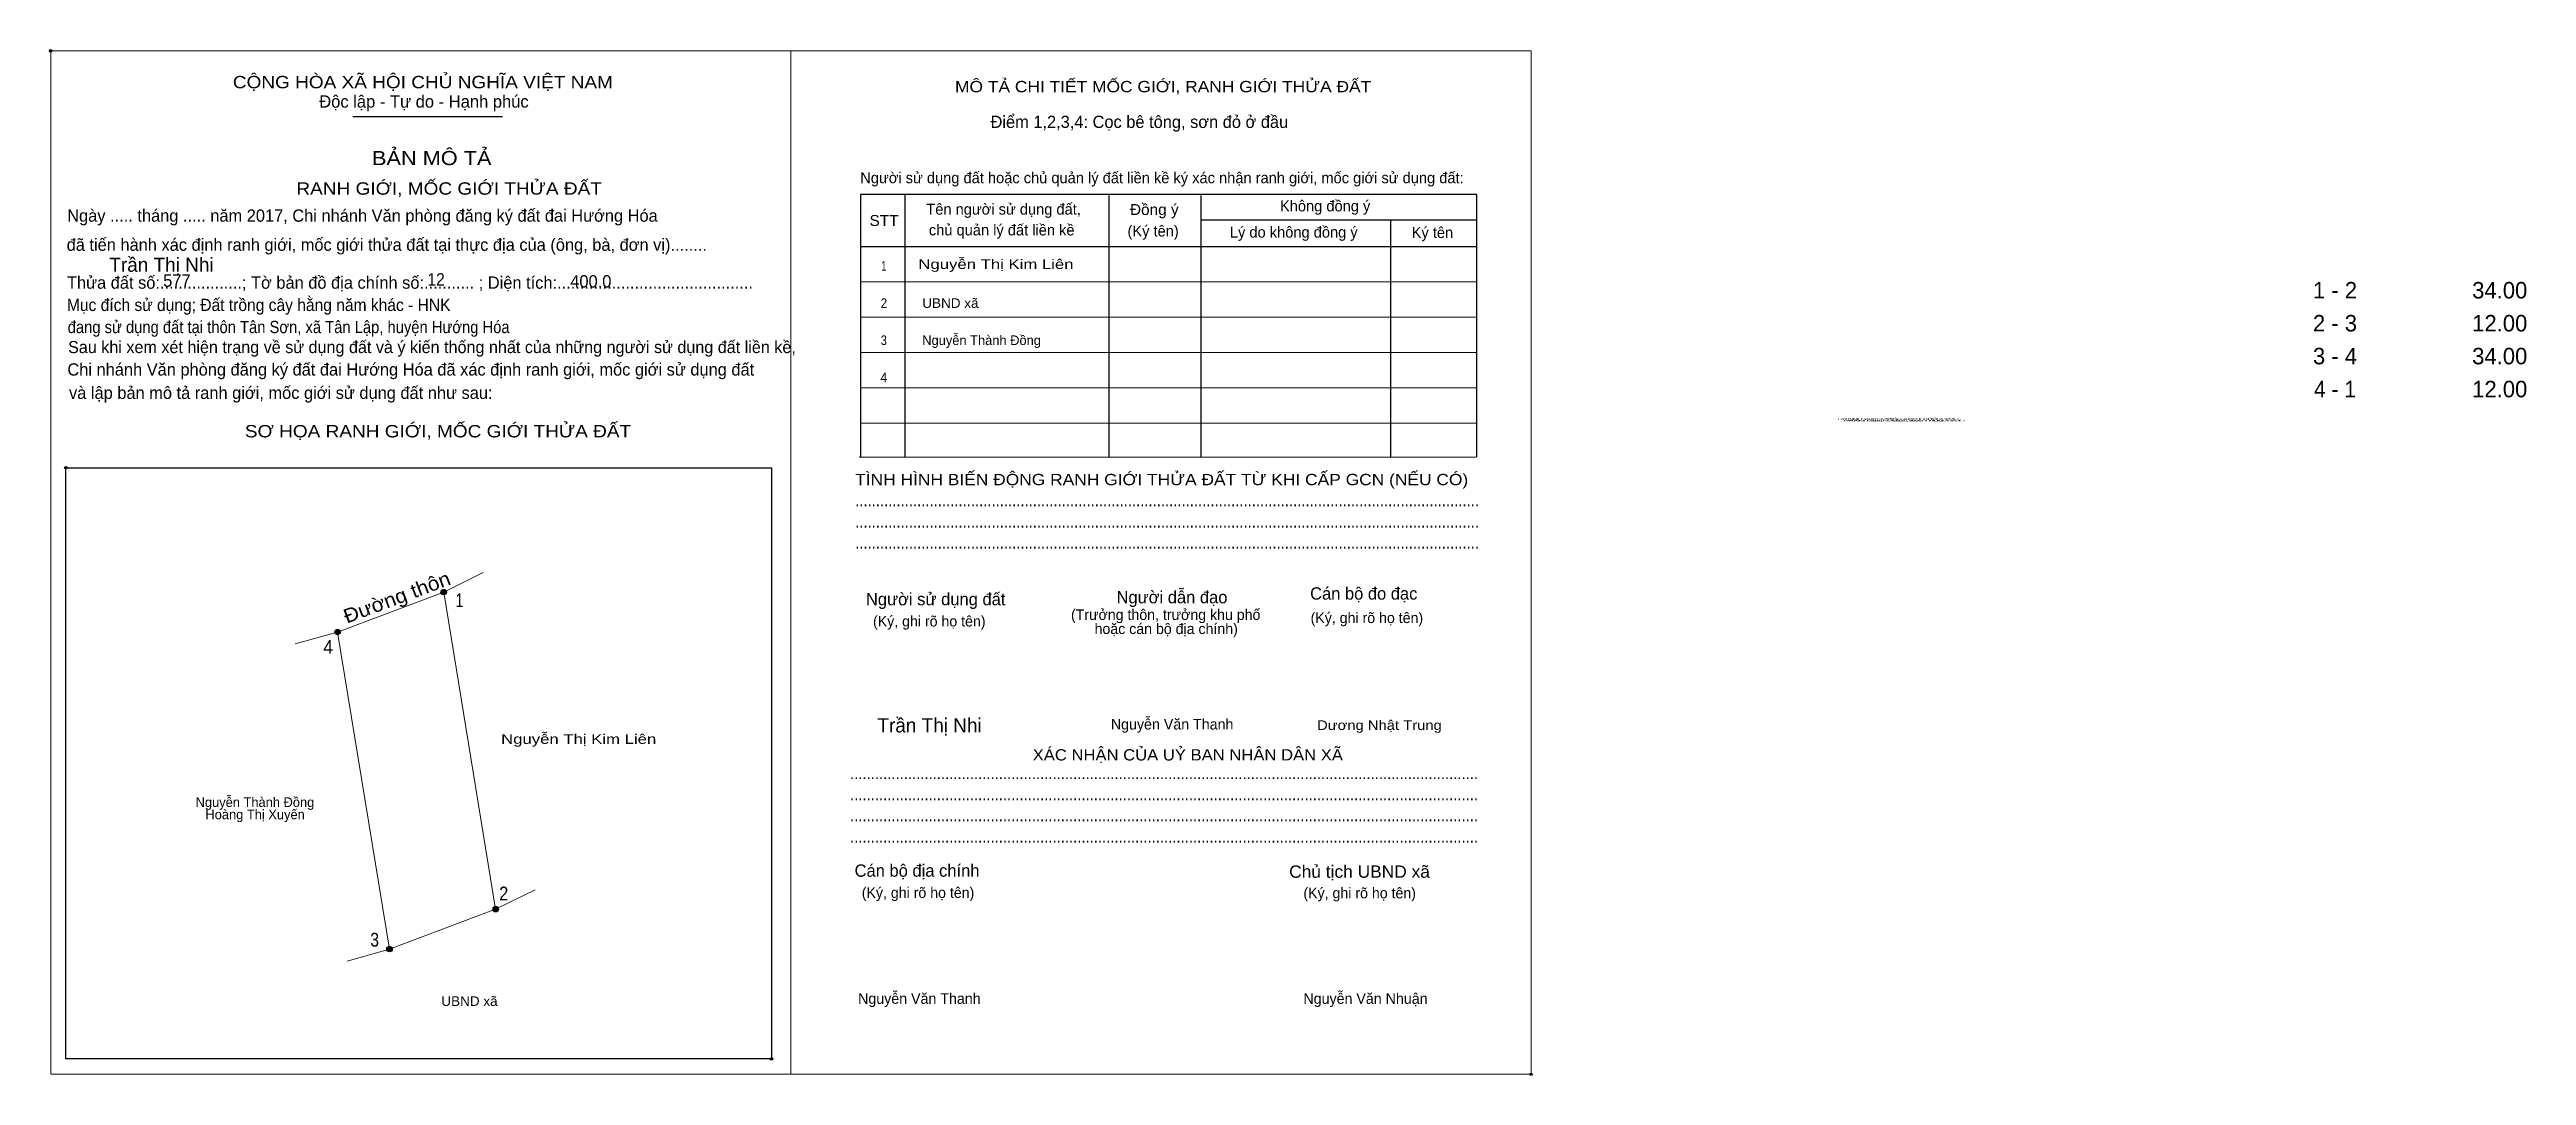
# Model space of a CAD drawing. Header units: metres. Extents: x 548105 to 548367, y 1837705 to 1837813.
import ezdxf
from ezdxf.enums import TextEntityAlignment as Align

# ---------------------------------------------------------------- set-up
doc = ezdxf.new("R2010")
doc.units = ezdxf.units.M
doc.header["$LTSCALE"] = 0.52
doc.header["$PDMODE"] = 32
doc.header["$PDSIZE"] = 0.26
for name, color, linetype, lineweight in [('1', 7, 'Continuous', 25), ('10', 7, 'Continuous', 13), ('11', 7, 'Continuous', 25), ('2', 7, 'Continuous', 13), ('27', 7, 'Continuous', 13)]:
    doc.layers.add(name, color=color, linetype=linetype, lineweight=lineweight)
for name, color, linetype in [('15', 7, 'Continuous'), ('36', 7, 'Continuous'), ('52', 7, 'Continuous'), ('6', 7, 'Continuous'), ('60', 7, 'Continuous'), ('9', 7, 'Continuous')]:
    doc.layers.add(name, color=color, linetype=linetype)

msp = doc.modelspace()

# ---------------------------------------------------------------- hatches: boundary and pattern name
at = {"layer": '11'}
for points in [[(548147.1906, 1837755.74, 1), (548146.6094, 1837755.74, 1)], [(548135.9606, 1837751.51, 1), (548135.3794, 1837751.51, 1)], [(548152.6806, 1837722.19, 1), (548152.0994, 1837722.19, 1)], [(548141.4506, 1837717.96, 1), (548140.8694, 1837717.96, 1)], [(548141.4506, 1837717.96, 1), (548140.8694, 1837717.96, 1)]]:
    msp.add_hatch(color=256, dxfattribs=at).paths.add_polyline_path(points)

# ---------------------------------------------------------------- linework, layer by layer
at = {"layer": '1'}
for p, q in [((548137.29, 1837806.08), (548153.12, 1837806.08)), ((548195.66, 1837797.82), (548195.66, 1837770.01)), ((548217.26, 1837797.71), (548217.26, 1837770.01)), ((548227, 1837797.71), (548227, 1837770.01)), ((548227, 1837795.13), (548256.2, 1837795.13)), ((548247.06, 1837795.13), (548247.06, 1837770.01)), ((548190.97, 1837792.29), (548256.2, 1837792.29))]:
    msp.add_line(p, q, dxfattribs=at)
at = {"layer": '1', "lineweight": 13}
for p, q in [((548190.97, 1837788.56), (548256.2, 1837788.56)), ((548190.97, 1837784.82), (548256.2, 1837784.82)), ((548190.97, 1837781.09), (548256.2, 1837781.09)), ((548190.97, 1837777.35), (548256.2, 1837777.35)), ((548190.97, 1837773.62), (548256.2, 1837773.62)), ((548190.86, 1837770.01), (548256.09, 1837770.01))]:
    msp.add_line(p, q, dxfattribs=at)
at = {"layer": '1'}
msp.add_lwpolyline([(548256.2, 1837770.01), (548256.2, 1837797.82), (548190.97, 1837797.82), (548190.97, 1837770.01)], dxfattribs=at)
msp.add_lwpolyline([(548106.94, 1837768.9), (548181.57, 1837768.9), (548181.57, 1837706.34), (548106.94, 1837706.34)], close=True, dxfattribs=at)
for p in [(548105.33, 1837813.02), (548105.33, 1837813.01), (548106.93, 1837768.91), (548106.94, 1837768.9), (548181.57, 1837706.34), (548261.92, 1837704.72)]:
    msp.add_point(p, dxfattribs=at)
at = {"layer": '10'}
msp.add_lwpolyline([(548141.16, 1837717.96), (548135.67, 1837751.51), (548146.9, 1837755.74), (548152.39, 1837722.19)], close=True, dxfattribs=at)
at = {"layer": '11'}
for centre in [(548146.9, 1837755.74), (548135.67, 1837751.51), (548152.39, 1837722.19), (548141.16, 1837717.96), (548141.16, 1837717.96)]:
    msp.add_circle(centre, 0.2906, dxfattribs=at)
at = {"layer": '2'}
for points in [[(548105.33, 1837813.01), (548183.62, 1837813.01), (548183.62, 1837704.72), (548105.33, 1837704.72)], [(548183.62, 1837813.01), (548261.92, 1837813.01), (548261.92, 1837704.72), (548183.62, 1837704.72)], [(548183.63, 1837813.01), (548261.92, 1837813.01), (548261.92, 1837704.72), (548183.63, 1837704.72)]]:
    msp.add_lwpolyline(points, close=True, dxfattribs=at)
at = {"layer": '27'}
for p, q in [((548146.9, 1837755.74), (548151.07, 1837757.8)), ((548135.67, 1837751.51), (548131.19, 1837750.25)), ((548152.39, 1837722.19), (548156.56, 1837724.24)), ((548141.16, 1837717.96), (548136.68, 1837716.7))]:
    msp.add_line(p, q, dxfattribs=at)

# ---------------------------------------------------------------- texts
at = {"layer": '1'}
for s, height, width, p in [('CỘNG HÒA XÃ HỘI CHỦ NGHĨA VIỆT NAM', 1.307, 1.15, (548124.59, 1837809.05)), ('RANH GIỚI, MỐC GIỚI THỬA ĐẤT', 1.308, 1.15, (548131.31, 1837797.79)), ('STT', 1.158, 1.05, (548191.94, 1837794.48)), ('Đồng ý', 1.158, 1.05, (548219.49, 1837795.64)), ('Mục đích sử dụng; Đất trồng cây hằng năm khác - HNK', 1.297, 0.95, (548107.04, 1837785.48)), ('đang sử dụng đất tại thôn Tân Sơn, xã Tân Lập, huyện Hướng Hóa', 1.297, 0.9, (548107.12, 1837783.14)), ('SƠ HỌA RANH GIỚI, MỐC GIỚI THỬA ĐẤT', 1.308, 1.15, (548125.86, 1837772.11)), ('RANH GIỚI, MỐC GIỚI THỬA ĐẤT', 0.1636, 3.55, (548294.35, 1837773.97)), ('RANH GIỚI, MỐC GIỚI THỬA ĐẤT', 0.1636, 3.55, (548294.83, 1837773.97)), ('RANH GIỚI, MỐC GIỚI THỬA ĐẤT', 0.1636, 3.55, (548294.99, 1837773.79)), ('RANH GIỚI, MỐC GIỚI THỬA ĐẤT', 0.1636, 3.55, (548295.47, 1837773.79)), ('TÌNH HÌNH BIẾN ĐỘNG RANH GIỚI THỬA ĐẤT TỪ KHI CẤP GCN (NẾU CÓ)', 1.195, 1.15, (548190.42, 1837767.05)), ('.......................................................................................................................................................', 1.307, 0.9, (548190.42, 1837764.81)), ('.......................................................................................................................................................', 1.307, 0.9, (548190.42, 1837762.57)), ('.......................................................................................................................................................', 1.307, 0.9, (548190.42, 1837760.33)), ('Dương Nhật Trung', 1.017, 1.15, (548239.28, 1837741.15)), ('........................................................................................................................................................', 1.307, 0.9, (548189.88, 1837735.95)), ('........................................................................................................................................................', 1.307, 0.9, (548189.88, 1837733.71)), ('........................................................................................................................................................', 1.307, 0.9, (548189.88, 1837731.48)), ('........................................................................................................................................................', 1.307, 0.9, (548189.88, 1837729.24)), ('Chủ tịch UBND xã', 1.307, 1.05, (548236.33, 1837725.51))]:
    msp.add_text(s, height=height, dxfattribs=dict(at, width=width)).set_placement(p)
for s, height, p in [('Độc lập - Tự do - Hạnh phúc', 1.307, (548133.73, 1837807)), ('Điểm 1,2,3,4: Cọc bê tông, sơn đỏ ở đầu', 1.297, (548204.74, 1837804.85)), ('Người sử dụng đất hoặc chủ quản lý đất liền kề ký xác nhận ranh giới, mốc giới sử dụng đất:', 1.158, (548190.96, 1837799)), ('Không đồng ý', 1.158, (548235.36, 1837796.02)), ('Ngày ..... tháng ..... năm 2017, Chi nhánh Văn phòng đăng ký đất đai Hướng Hóa', 1.297, (548107.07, 1837794.93)), ('Tên người sử dụng đất,', 1.158, (548197.95, 1837795.68)), ('chủ quản lý đất liền kề', 1.158, (548198.22, 1837793.48)), ('(Ký tên)', 1.158, (548219.23, 1837793.37)), ('Lý do không đồng ý', 1.158, (548230.06, 1837793.25)), (' đã tiến hành xác định ranh giới, mốc giới thửa đất tại thực địa của (ông, bà, đơn vị)........', 1.297, (548106.53, 1837791.85)), ('Ký tên', 1.158, (548249.29, 1837793.21)), ('Thửa đất số:..................; Tờ bản đồ địa chính số:........... ; Diện tích:...........................................', 1.297, (548107.04, 1837787.84)), ('Sau khi xem xét hiện trạng về sử dụng đất và ý kiến thống nhất của những người sử dụng đất liền kề,', 1.277, (548107.16, 1837781.03)), ('Chi nhánh Văn phòng đăng ký đất đai Hướng Hóa đã xác định ranh giới, mốc giới sử dụng đất', 1.297, (548107.09, 1837778.65)), (' và lập bản mô tả ranh giới, mốc giới sử dụng đất như sau:', 1.297, (548106.78, 1837776.18)), ('Người sử dụng đất', 1.307, (548191.56, 1837754.34)), ('Người dẫn đạo', 1.306, (548218.07, 1837754.55)), ('Cán bộ đo đạc', 1.304, (548238.55, 1837754.94)), ('(Ký, ghi rõ họ tên)', 1.12, (548192.31, 1837752.1)), ('(Ký, ghi rõ họ tên)', 1.12, (548238.6, 1837752.46)), ('Nguyễn Văn Thanh', 1.125, (548217.47, 1837741.2)), ('Cán bộ địa chính', 1.307, (548190.36, 1837725.62)), ('(Ký, ghi rõ họ tên)', 1.12, (548191.12, 1837723.38)), ('(Ký, ghi rõ họ tên)', 1.12, (548237.84, 1837723.34)), ('Nguyễn Văn Thanh', 1.125, (548190.73, 1837712.17)), ('Nguyễn Văn Nhuận', 1.125, (548237.84, 1837712.17))]:
    msp.add_text(s, height=height, dxfattribs=at).set_placement(p)
for s, height, width, p in [('MÔ TẢ CHI TIẾT MỐC GIỚI, RANH GIỚI THỬA ĐẤT', 1.195, 1.15, (548223, 1837808.63)), ('BẢN MÔ TẢ', 1.494, 1.15, (548145.63, 1837800.92)), ('XÁC NHẬN CỦA UỶ BAN NHÂN DÂN XÃ', 1.195, 1.1, (548225.61, 1837737.92))]:
    msp.add_text(s, height=height, dxfattribs=dict(at, width=width)).set_placement(p, align=Align.CENTER)
for s, p in [('(Trưởng thôn, trưởng khu phố', (548223.27, 1837752.79)), ('hoặc cán bộ địa chính)', (548223.325, 1837751.3))]:
    msp.add_text(s, height=1.12, dxfattribs=at).set_placement(p, align=Align.CENTER)
at = {"layer": '10', "width": 1.1}
msp.add_text('Đường thôn', height=1.5, rotation=20.64, dxfattribs=at).set_placement((548136.65, 1837752.4))
at = {"layer": '15'}
for p in [(548117.04, 1837789.63), (548198.29, 1837740.89)]:
    msp.add_text('Trần Thị Nhi', height=1.5, dxfattribs=at).set_placement(p, align=Align.CENTER)
at = {"layer": '36'}
for s, width, p in [('Nguyễn Thị Kim Liên', 1.3, (548205.315, 1837789.93)), ('Nguyễn Thị Kim Liên', 1.3, (548161.175, 1837739.68)), ('UBND xã', 1.05, (548149.62, 1837711.95))]:
    msp.add_text(s, height=1.017, dxfattribs=dict(at, width=width)).set_placement(p, align=Align.CENTER)
for s, p in [('Nguyễn Thành Đồng', (548126.93, 1837733)), ('Hoàng Thị Xuyến', (548126.945, 1837731.7))]:
    msp.add_text(s, height=1.017, dxfattribs=at).set_placement(p, align=Align.CENTER)
at = {"layer": '52'}
for s, p in [('1 - 2', (548346.965, 1837786.81)), ('34.00', (548364.39, 1837786.81)), ('2 - 3', (548346.96, 1837783.32)), ('12.00', (548364.39, 1837783.32)), ('3 - 4', (548346.965, 1837779.84)), ('34.00', (548364.39, 1837779.84)), ('12.00', (548364.39, 1837776.35))]:
    msp.add_text(s, height=1.744, dxfattribs=at).set_placement(p, align=Align.CENTER)
at = {"layer": '52', "width": 0.95}
msp.add_text('4 - 1', height=1.744, dxfattribs=at).set_placement((548346.965, 1837776.35), align=Align.CENTER)
at = {"layer": '6'}
for s, p in [('577', (548117.22, 1837788.05)), ('400.0', (548160.28, 1837787.97))]:
    msp.add_text(s, height=1.302, dxfattribs=at).set_placement(p)
at = {"layer": '6', "width": 0.95}
msp.add_text('12', height=1.302, dxfattribs=at).set_placement((548145.17, 1837788.18))
at = {"layer": '60'}
for s, width, p in [('1', 0.75, (548193.455, 1837789.75)), ('2', 0.9, (548193.46, 1837785.81)), ('3', 0.85, (548193.455, 1837781.88)), ('4', 0.95, (548193.455, 1837777.95))]:
    msp.add_text(s, height=1.017, dxfattribs=dict(at, width=width)).set_placement(p, align=Align.CENTER)
at = {"layer": '60', "width": 1.05}
msp.add_text('UBND xã', height=1.017, dxfattribs=at).set_placement((548197.52, 1837785.81))
at = {"layer": '60'}
msp.add_text('Nguyễn Thành Đồng', height=1.017, dxfattribs=at).set_placement((548197.52, 1837781.88))
at = {"layer": '9'}
for s, width, p in [('1', 0.75, (548148.56, 1837754.16)), ('4', 0.95, (548134.675, 1837749.21)), ('2', 0.9, (548153.245, 1837723.12)), ('3', 0.85, (548139.59, 1837718.23))]:
    msp.add_text(s, height=1.453, dxfattribs=dict(at, width=width)).set_placement(p, align=Align.CENTER)

doc.saveas('drawing.dxf')
